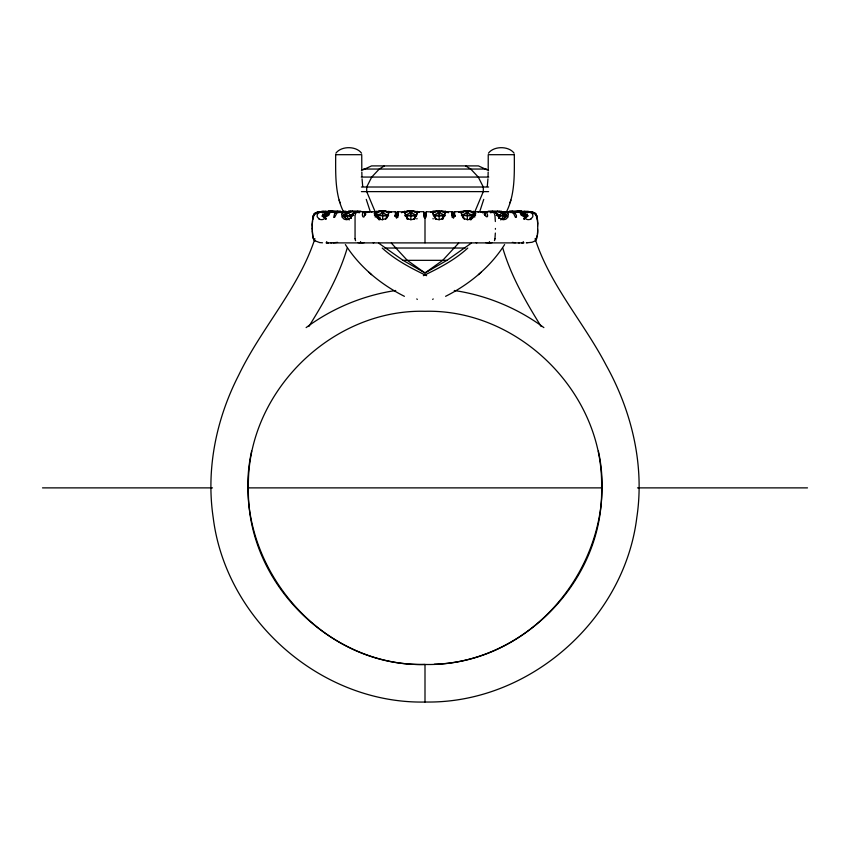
<?xml version="1.0" encoding="UTF-8"?>
<svg xmlns="http://www.w3.org/2000/svg" width="850" height="850" viewBox="0 0 850 850"><rect width="100%" height="100%" fill="white"/><g stroke="black" fill="none" stroke-linecap="round" stroke-linejoin="round"><path stroke-width="1.27" d="M312.29 227.046L312.29 227.747M333.561 211.746L340.043 211.692L340.043 212.691M341.711 212.968C340.946 210.715 348.33 210.269 347.353 213.148M367.455 212.521L367.455 211.703L366.467 212.001A16.129 4.749 -89.8 0 0 365.882 212.415L364.788 214.859M388.354 211.969L395.728 211.703L395.739 215.241M397.8 211.831L397.832 213.903M398.066 213.063L397.832 211.703L405.269 211.969M423.853 215.454L423.842 211.703L416.404 211.703L416.702 213.148M425.595 217.855L426.169 212.245L426.158 212.883A5.748 0.712 -84.9 0 1 426.275 212.638M426.169 213.063L426.169 213.148M451.945 211.703L451.987 215.241M444.752 213.424L444.72 211.703L452.168 211.703L451.69 215.241M454.272 214.317L454.495 212.883M454.495 212.787L454.272 211.703L461.646 211.703L461.624 213.148M479.007 212.064L478.274 211.905A17.786 5.249 -90 0 0 477.913 212.086M502.637 212.149L508.289 211.692L508.289 212.968M514.324 154.689C514.335 173.899 515.217 194.044 506.504 211.778M364.331 211.703L364.99 211.703L364.99 213.148A2.571 0.85 89.9 0 0 365.149 214.646M368.528 212.064L369.059 211.831A19.656 5.801 -89.9 0 1 369.612 212.075M395.505 211.703L395.505 213.063M454.495 213.148L454.442 215.241L455.366 215.241M495.412 228.448L495.401 229.234M312.29 226.642L312.301 225.462M312.29 226.451L312.29 228.607M388.376 213.148L388.365 212.245M397.832 214.179L398.31 215.241M454.272 214.583L454.261 215.241M493.297 212.968L493.319 211.958M502.647 213.148L502.637 212.234M515.631 212.968L515.653 211.692L516.439 211.746M426.158 213.329L426.137 215.241L426.147 214.583A7.767 0.701 85.4 0 1 426.052 214.072M473.748 213.148L474.034 211.894M537.71 228.193L537.71 226.291M312.29 225.824L312.301 224.995M488.197 169.692L488.24 154.689L514.293 154.689M537.71 228.714L537.699 229.128M326.103 218.673L323.191 215.996L322.235 216.038L325.465 212.638L328.674 211.278L340.935 211.395L328.674 211.331L325.465 212.638L322.235 216.038L325.848 219.268M322.299 215.889L325.189 214.296M326.103 218.748L322.777 215.411M323.181 216.091L325.879 218.748L323.191 215.996L325.465 212.638M323.191 215.996L323.723 215.401A8.638 7.979 -90 0 1 323.34 215.241A2.763 2.55 -90 0 1 323.043 214.976M323.723 215.836L328.854 215.401M327.792 215.773L325.082 215.39M325.901 215.985L328.196 212.596L330.469 211.278M346.078 218.673L343.389 215.996L345.663 212.638L348.872 211.278L361.133 211.395L348.872 211.331L345.663 212.638M343.389 215.996L343.921 215.401L342.975 215.847L347.267 219.566M343.91 215.836L353.728 215.433M352.506 215.804L346.099 215.985L345.281 215.39M350.891 218.227L350.168 215.252L348.394 212.596L348.872 211.278M312.301 225.356L312.311 224.623M416.819 214.242L416.861 213.212M461.507 213.212L461.561 214.242M537.699 229.447L537.678 230.552L537.689 229.968M312.311 224.782L312.322 224.145M335.644 212.107L339.936 211.692M433.139 213.212L433.181 214.242M312.311 224.411L312.343 223.348M488.166 172.072L488.049 176.63M322.299 212.946C320.216 211.002 326.017 210.662 325.136 213.148A2.614 2.359 66.1 0 0 325.359 213.807M493.319 211.778L491.151 211.692M248.413 487.879C246.043 393.518 330.639 308.922 425 311.291C519.361 308.922 603.957 393.518 601.588 487.879C603.957 582.239 519.361 666.846 425 664.466C330.639 666.846 246.043 582.239 248.413 487.879L601.641 487.879M398.204 215.337L398.098 211.884M405.259 212.341L405.248 213.424M398.013 215.241L397.832 212.245M474.799 214.242L474.725 213.201M495.348 233.059L494.944 238.733M312.322 223.933L312.811 217.908L314.128 214.402A4.601 4.601 -55.7 0 1 314.872 213.594L319.855 211.905M433.33 211.703L433.298 213.148M433.659 212.032L426.158 211.703L426.179 212.341M537.668 230.764L537.625 232.029L537.657 231.189M312.343 223.242L312.386 222.243A52.551 52.551 0 0 1 312.481 220.628L312.502 220.469M397.715 212.883L396.886 217.664M398.044 214.699L397.97 217.218M426.137 215.039L425.574 217.504M537.625 232.082L537.614 232.241A49.693 49.693 0 0 1 537.455 234.632L537.614 232.347M374.595 214.423C377.039 208.271 385.985 211.565 390.957 212.266C385.804 210.843 379.567 210.811 374.436 212.277L376.561 211.395M388.822 211.395L389.289 212.649L385.231 211.289L377.91 215.273L374.754 215.454M404.972 215.868L415.661 216.028L416.766 215.433L408.329 211.289L404.281 212.649C406.842 209.217 415.098 211.469 419.135 212.266C413.982 210.843 407.745 210.811 402.613 212.277L404.738 211.395M416.999 211.395L417.467 212.649L413.408 211.289L404.972 215.433M445.028 215.433L436.592 211.289L432.533 212.649L433.001 211.331L430.865 212.266C436.252 210.109 443.137 210.779 448.46 212.723M445.262 211.363L447.387 212.266L445.262 211.363L445.719 212.649L441.671 211.289L433.234 215.433L434.339 216.028L445.028 215.868M475.246 215.454L472.09 215.273L464.769 211.289L460.711 212.649C463.271 209.217 471.538 211.469 475.564 212.266C470.422 210.843 464.174 210.811 459.043 212.277L461.178 211.395M473.439 211.395L475.405 214.423M487.953 178.829L487.284 186.543M328.674 211.331L328.196 212.596L323.202 215.252L323.712 215.518M444.709 211.809L444.592 214.242M395.42 212.245L396.164 217.706M454.24 211.831L453.316 218.014M312.566 219.704L314.118 214.413A6.003 6.003 0 0 1 317.231 212.458M312.587 219.47L312.609 219.289A20.612 20.612 0 0 1 312.842 217.781C314.054 214.508 312.534 216.049 315.403 213.201A13.281 12.952 -64.2 0 1 319.781 212.001L321.767 211.735L320.96 211.788M388.439 214.242L388.376 212.702M474.789 214.434L473.939 216.761L472.016 218.599M312.651 218.96L312.842 217.781L313.554 217.781M416.797 214.423L414.364 218.577A5.355 5.249 11 0 1 407.947 218.535M444.571 214.402L442.085 218.577M494.955 238.68L494.966 238.637A5.801 2.221 90 0 1 494.477 240.624L494.466 240.603M451.902 211.831L452.03 217.218M251.621 451.127C228.225 556.814 315.828 667.388 425 664.466L425 702.004C528.615 704.097 624.091 620.298 636.788 517.682C644.778 465.131 631.731 411.188 606.103 365.149C583.737 322.267 550.099 285.26 535.075 238.691M312.821 217.898L314.118 214.423M375.275 213.201L375.201 214.242M388.408 214.423L387.451 216.75L385.517 218.588A7.161 7.034 8.8 0 1 378.016 218.535M360.602 241.613L360.326 242.898L357.85 242.622M312.938 217.324L313.608 215.284M364.735 215.124C363.641 220.309 360.74 214.041 363.502 212.33A18.636 5.504 -89.9 0 1 364.14 211.947L364.916 211.714M313.076 216.75L313.151 216.506M479.942 210.981L483.735 199.378M341.753 214.434L341.976 217.058L344.027 219.098A10.062 7.087 -78.1 0 0 346.237 219.576M516.354 217.377C517.735 214.179 511.53 209.907 509.957 212.691M510.011 202.768L510.861 200.09M499.109 218.227L499.832 215.252L501.606 212.596L501.128 211.278C473.014 212.171 497.717 209.897 504.337 212.638L507.025 215.847L502.733 219.566M347.183 248.179C338.895 276.261 324.19 301.803 308.837 326.517M313.267 216.134L313.501 215.518M386.729 218.248L388.684 213.52M414.524 219.364L416.861 213.52M442.786 219.364L445.124 213.52M470.964 219.364L472.09 215.273L473.896 212.649L475.883 213.732M314.925 238.691C298.552 288.819 261.248 328.1 238.68 375.201C216.314 418.774 205.913 468.966 213.212 517.682C225.909 620.319 321.385 704.055 425 702.036M454.782 215.411L455.324 215.953M470.794 220.012L471.654 217.536M523.898 218.673L526.809 215.996L527.765 216.038L524.535 212.638L521.326 211.278L509.065 211.395L521.326 211.331L524.535 212.638L527.765 216.038L524.153 219.268M395.154 215.549L395.218 216.166L395.218 215.411M536.552 238.829L537.402 235.089L535.436 240.603M335.888 153.202C341.201 145.839 356.235 145.839 361.547 153.202M488.453 153.202C493.765 145.839 508.799 145.839 514.112 153.202M355.534 213.881L355.566 213.807A5.801 2.221 -90 0 0 355.056 215.762L355.056 238.733M454.782 216.166L455.324 216.038M474.619 212.309L483.299 191.622L483.299 187.011L478.274 177.066L470.73 169.044L465.587 165.899M317.273 214.359L317.156 216.708L319.016 218.917M341.828 214.242L342.55 213.212M472.111 217.186L470.847 218.694M326.793 241.613L326.124 242.898L523.876 242.898L523.207 241.613M352.888 214.359L350.997 217.313L348.67 219.077A10.359 7.289 -82 0 1 346.301 219.64M498.663 218.227L499.842 215.996L506.611 215.996L506.611 215.252L499.332 211.278M352.941 214.242L353.749 212.968M385.688 219.364L387.483 216.028L388.588 215.433L377.91 215.273L376.104 212.649L374.117 213.732M413.865 219.364L415.661 216.028M442.117 219.364L443.913 216.028M470.294 219.364L472.09 216.028L474.257 215.496M334.571 217.377L336.951 212.978L341.711 211.692M317.337 214.242L318.357 213.191A7.724 7.044 79.6 0 1 320.067 212.426L323.181 211.831M328.185 214.423L323.871 219.109A9.818 6.906 -82 0 1 321.566 219.64A10.2 7.172 -81.5 0 1 321.056 219.597A9.881 6.991 -76.8 0 1 318.984 218.971M520.625 214.359L521.804 212.596L521.326 211.331M504.624 244.577C490.365 267.049 469.232 284.442 445.591 296.321M328.302 214.242L329.184 213.212M500.788 219.959L503.901 215.985L501.606 212.596L497.537 211.278L495.019 212.638L492.458 211.331L490.439 212.022M458.681 243.068L442.723 260.334L425 272.967L403.027 260.334L378.569 243.068M485.69 212.819L484.096 214.179M314.245 214.242L317.22 212.404A11.762 11.762 0 0 1 317.932 212.224L320.004 211.884M314.543 213.903L315.042 213.456M503.922 218.673L506.611 215.996M524.535 212.638L526.809 215.996L524.121 218.673L527.701 215.889M523.898 218.748L526.819 216.091M314.702 213.754L315.594 213.084M535.086 240.922L532.111 242.25L527.032 242.813M467.776 248.062C454.835 259.941 439.089 268.122 423.374 275.676M478.433 274.656L481.228 272.181M356.458 212.542L356.671 211.692L358.849 211.692M375.966 211.894L376.252 213.148M391.319 243.068L407.277 260.334L425 272.967L446.973 260.334L471.431 243.068M315.233 213.318L314.882 213.594A4.633 4.409 -83.6 0 0 313.979 214.646M306.127 327.601C332.371 308.168 363.418 295.311 395.717 290.498M361.431 170.542L371.578 165.899L478.422 165.899L488.569 170.542M530.984 218.917L532.844 216.708L532.727 214.359M384.413 165.899L379.27 169.044L371.726 177.066L366.701 187.011L366.701 191.622L375.381 212.309M453.868 217.685L454.58 212.288M350.668 211.278L343.389 215.252M373.947 242.664L373.214 242.898M354.535 212.298L355.714 211.841L352.272 211.724M472.09 216.028L461.412 215.433L469.837 211.289L473.896 212.649M522.814 212.266L524.503 211.331L526.533 211.99M350.168 215.252L357.542 211.331L359.561 212.022M328.886 212.277L330.586 211.395L332.605 212.096M343.517 212.542L344.792 212.075M330.172 212.542L331.553 212.064M401.54 212.723L404.738 211.331M374.436 212.266L376.561 211.363M430.876 212.266L433.001 211.363M459.043 212.266L461.168 211.363M319.77 212.171L321.916 211.289L334.178 211.438M316.381 212.702L317.22 212.404A11.528 11.518 0 0 1 317.826 212.256M490.439 212.149L492.458 211.448M510.638 212.149L512.656 211.448M517.395 212.096L519.414 211.395L521.114 212.277M508.289 211.692L512.656 211.331L515.217 212.638L517.735 211.278L527.701 215.433M378.133 212.117L380.163 211.438M406.311 212.117L408.329 211.438M434.562 212.117L436.592 211.438L445.262 211.395M462.74 212.117L464.769 211.438M376.104 212.649L380.163 211.289L387.483 215.273M330.236 212.064L332.265 211.395M350.434 212.064L352.463 211.395M526.288 215.518L526.809 215.337L524.811 214.296M323.467 211.99L325.497 211.331L327.186 212.266M496.272 215.433L506.611 215.252M526.798 215.252L521.146 215.401M364.299 242.622L361.569 242.898M485.084 211.714L485.796 211.831M492.171 242.611L489.696 242.887L489.398 241.613M394.676 216.038L395.218 216.166M493.372 211.99L494.254 211.831M337.578 242.356L333.232 242.813M522.208 215.773L526.809 215.996M338.077 211.916L334.645 213.594L333.678 217.462M505.389 211.937L506.016 211.831M516.216 212.117L512.986 212.032M487.571 211.767L486.519 212.022A17.521 7.756 77.6 0 0 486.359 212.032M511.923 211.979L514.356 212.107M513.719 211.926L513.219 211.99A18.169 17.956 56.9 0 0 512.667 212.096L512.784 212.064A17.436 16.766 89.8 0 1 513.485 211.969L514.516 211.831A17.935 17.914 -54.6 0 0 512.699 212.086A20.251 19.476 -89.8 0 1 514.516 211.863L513.91 211.905M513.273 211.99L513.952 211.894M375.743 215.496L387.483 216.028M404.876 213.52L406.087 215.273L415.661 215.273M433.139 213.52L434.339 215.273L443.913 215.273M461.316 213.52L462.517 215.273L472.09 215.273M506.122 211.82L507.067 211.724L505.134 211.724M320.036 211.884L320.684 211.82M356.766 211.692L356.203 211.746A36.794 14.652 60.4 0 0 355.704 211.767M320.408 211.841L320.461 211.831A20.06 19.284 -89.7 0 0 317.22 212.383A17.255 16.586 89.9 0 1 319.388 211.969M346.694 211.746L347.374 211.692M514.664 211.82L515.259 211.767M317.22 212.373A20.251 20.251 -89.5 0 1 320.907 211.831L321.576 211.746M514.962 211.799L516.216 211.703M333.784 212.117L337.386 212.054A20.251 19.476 89.8 0 0 335.484 211.863L337.237 212.096A17.436 16.766 -89.8 0 0 336.515 211.969L335.484 211.831A17.935 17.914 54.6 0 1 337.301 212.086A18.169 17.956 -56.9 0 0 336.77 212.001L336.961 212.022M434.35 664.222C539.846 661.247 620.798 553.339 598.379 451.127M324.169 211.746L325.168 211.692M526.915 242.824L526.299 242.845M331.404 242.866L330.873 242.877M489.388 242.887L488.835 242.898M515.822 211.438L528.094 211.289L530.23 212.171M536.446 217.781C537.572 215.783 537.413 221.021 537.636 222.817M523.164 242.887L521.688 242.898M488.771 242.898L485.722 242.633M335.707 154.689L361.739 154.689L361.803 169.692M363.587 169.044L486.413 169.044M361.25 177.066L488.75 177.066M361.399 187.011L488.601 187.011M361.399 191.622L488.601 191.622M524.641 213.807A2.614 2.359 -66.1 0 0 524.811 213.148L524.832 211.692L531.069 212.032M344.866 211.724L342.933 211.724L343.878 211.82M359.104 211.703L377.644 211.703M472.356 211.703L490.896 211.703M497.728 211.724L494.317 211.82L495.465 212.298M510.064 211.692L515.961 211.724M323.34 215.241L324.286 215.241M364.14 215.241L365.107 215.241M374.414 215.241L376.093 215.241M394.634 215.241L395.558 215.241L395.505 213.148M473.907 215.241L475.586 215.241M484.893 215.241L485.86 215.241M525.714 215.241L526.66 215.241A2.763 2.55 90 0 0 526.957 214.976M384.763 248.03L465.237 248.03M403.027 260.334L446.973 260.334M42.5 487.879L212.5 487.879M637.5 487.879L807.5 487.879M328.483 242.898L327.473 242.898M327.314 242.898L326.687 242.887M433.001 211.395L436.592 211.438M519.339 242.887L518.649 242.877M497.494 215.804L499.842 215.996M322.511 242.792L319.929 242.59M524.832 211.692L525.831 211.746M527.712 211.703L527.701 212.946M333.784 211.703L335.283 211.82A19.306 19.295 -88.7 0 1 337.163 212.054A19.125 19.125 87.3 0 0 335.283 211.852L334.964 211.788M344.547 215.773L345.281 215.826M324.349 215.773L325.082 215.826M515.419 242.728L513.91 242.59M529.104 211.799L529.104 211.799A20.251 20.251 89.5 0 1 532.78 212.373L535.436 213.881M502.626 211.692L503.306 211.746M343.921 215.401L344.547 215.443M324.349 215.443L323.202 215.252M529.337 211.82L530.347 211.926M529.486 211.831L529.539 211.831A20.06 19.284 89.7 0 1 532.78 212.383L535.298 213.754L536.775 216.261M526.819 211.831L529.933 212.404A7.724 7.044 -79.6 0 1 531.633 213.212L532.663 214.242M493.329 211.692L493.797 211.746A36.794 14.652 -60.4 0 1 494.296 211.767M530.145 211.905L530.219 211.916A13.281 12.952 64.2 0 1 534.597 213.191L535.298 213.754M476.786 242.898L476.053 242.664M319.653 242.558L314.627 240.667M513.549 242.537L512.401 242.346M530.528 211.947L530.602 211.958A17.255 16.586 -89.9 0 1 532.78 212.394M343.984 211.831L344.611 211.937M530.655 211.969L532.684 212.383A5.695 5.695 0 0 1 536.339 214.859M355.746 211.831L356.628 211.99M530.91 212.001L531.834 212.171M362.429 211.767L363.481 212.022A17.521 7.756 -77.6 0 1 363.641 212.032M454.283 290.498C486.582 295.311 517.629 308.168 543.872 327.601M531.803 212.171L531.994 212.213A11.762 11.762 0 0 1 532.78 212.404A11.528 11.518 0 0 0 532.174 212.256L532.164 212.245M510.648 211.99L513.57 213.456L515.493 217.462M518.447 212.064L519.828 212.542M505.208 212.075L506.483 212.542M517.735 211.395L519.764 212.064M497.537 211.395L499.566 212.064M469.837 211.438L471.867 212.117M441.671 211.438L443.689 212.117M413.408 211.438L415.438 212.117M385.231 211.438L387.26 212.117M339.362 212.022L337.344 211.331L334.783 212.638L332.265 211.278L328.196 212.596L329.375 214.359M357.542 211.448L359.561 212.149M337.344 211.448L339.362 212.149M485.647 211.863L485.86 211.937A18.636 5.504 89.9 0 1 486.498 212.341C489.759 218.503 485.063 218.184 484.118 212.404A16.129 4.749 89.8 0 0 483.565 212.032L482.545 211.703L482.545 212.883M501.128 211.331L504.337 212.638M473.439 211.363L475.564 212.266M416.999 211.363L419.124 212.266M388.832 211.363L390.957 212.266M533.609 212.702L534.969 213.467M426.626 275.676C410.911 268.122 395.165 259.941 382.224 248.062M453.156 217.685L452.211 211.884M404.409 296.321C380.768 284.442 359.635 267.049 345.376 244.577M354.981 212.638L352.463 211.278L348.394 212.596L346.109 215.231L349.212 219.959M495.019 212.638L499.832 215.252M519.531 211.278L521.804 212.596L524.099 215.985M377.984 218.599L376.061 216.761L375.211 214.434M534.597 213.201L535.606 214.072M396.684 218.014L395.771 211.884M407.915 218.577L405.429 214.402M379.153 218.694L377.889 217.186M314.893 240.911L313.044 237.596L313.448 238.829M364.31 212.819L365.904 214.179M368.772 272.181L371.567 274.656M520.816 213.212L521.698 214.242M507.45 213.212L508.172 214.242M496.251 212.968L497.059 214.242M424.426 217.504L423.842 213.201M424.405 217.855L423.874 215.124M532.769 212.458A6.003 6.003 0 0 1 535.957 214.338L537.115 217.526L535.883 214.413A4.601 4.601 55.7 0 0 535.128 213.594A4.633 4.409 83.6 0 1 536.021 214.646L537.104 217.504M535.893 214.423L537.37 219.119M535.893 214.423L536.286 215.071M521.815 214.423L526.129 219.109A9.818 6.906 82 0 0 528.434 219.64A10.2 7.172 81.5 0 0 528.944 219.597A9.881 6.991 76.8 0 0 531.016 218.971M541.163 326.517C525.81 301.803 511.105 276.261 502.817 248.179M462.517 215.273L464.312 219.364M434.339 215.273L436.135 219.364M406.087 215.273L407.883 219.364M377.91 215.273L379.706 219.364M350.158 215.996L351.337 218.227M497.112 214.359L499.003 217.313L501.33 219.077A10.359 7.289 82 0 0 503.699 219.64M536.456 215.411L536.956 216.899L536.499 215.518M494.434 213.807L494.466 213.881A5.801 2.221 90 0 1 494.944 215.762L495.359 221.521M355.544 240.624L355.566 240.688A5.801 2.221 -90 0 1 355.056 238.722M343.496 211.778C334.783 194.044 335.665 173.899 335.676 154.689M366.265 199.378L370.058 210.981M378.346 217.536L379.206 220.012M462.517 216.028L463.271 218.248M434.339 216.028L435.476 219.364M406.087 216.028L407.214 219.364M377.91 216.028L379.036 219.364M339.139 200.09L339.989 202.768M508.247 214.434L508.024 217.058L505.973 219.098A10.062 7.087 78.1 0 1 503.763 219.576M537.072 217.366L537.242 218.227M461.592 214.423L462.549 216.75L464.483 218.588A7.161 7.034 -8.8 0 0 471.984 218.535M433.203 214.423L435.636 218.577A5.355 5.249 -11 0 0 442.053 218.535M537.285 218.503L537.338 218.875M405.408 214.242L405.291 211.831M362.716 186.543L362.047 178.829M537.413 219.481L537.391 219.321A20.612 20.612 0 0 0 537.158 217.781M537.402 219.438L537.487 220.299M537.497 220.469L537.519 220.628A52.551 52.551 0 0 1 537.614 222.243L537.657 223.242M537.646 222.923L537.689 224.517M312.343 231.242L313.023 237.543L312.556 234.632A49.693 49.693 0 0 1 312.386 232.241L312.332 230.871M312.343 231.083L312.311 230.074M537.657 223.348L537.699 225.154M423.842 215.039L423.842 212.288L423.831 212.883A5.748 0.712 84.9 0 0 423.725 212.638M416.67 211.703L416.681 212.245M361.951 176.63L361.834 172.072M416.67 211.788L416.691 212.426M356.692 212.234L356.703 212.968M423.853 214.498L423.853 214.667A7.767 0.701 -85.4 0 0 423.948 214.072M334.358 212.234L334.369 212.968M312.301 229.128L312.311 230.127M312.301 229.447L312.29 228.661M537.699 225.208L537.71 225.983M312.29 228.916L312.29 228.352M526.278 215.836L526.278 215.401A8.638 7.979 90 0 0 526.66 215.241M481.472 212.064L480.941 211.831A19.656 5.801 89.9 0 0 480.388 212.075M454.495 211.703L454.495 212.245M454.272 212.16L454.272 212.883M398.055 211.703L398.066 212.521M490.896 212.022L490.896 212.946M467.309 211.289L467.309 219.831M439.131 211.289L439.131 219.831M425 217.781L425 242.803M410.869 211.289L410.869 219.831M382.691 211.289L382.691 219.831M370.993 212.064L371.779 211.937A17.786 5.249 90 0 1 372.087 212.086M359.104 212.022L359.104 212.946M433.181 298.892A9.446 6.322 -64.1 0 1 432.714 299.455M417.286 299.455A9.446 6.322 64.1 0 1 416.819 298.892M377.421 216.665A4.548 1.094 41.5 0 1 377.559 216.623M377.358 215.985A7.48 0.723 62.9 0 1 376.869 215.294M377.017 212.351A8.298 1.116 69.8 0 1 376.752 211.756M395.717 213.265A7.767 0.542 -85.4 0 1 395.558 214.413M398.013 214.572A7.767 0.563 85.4 0 1 397.842 213.371M322.894 214.848A2.667 2.55 -90 0 1 322.564 214.338M345.514 211.958A31.981 19.401 -67.4 0 1 346.683 211.788M344.781 212.309A21.951 13.589 -70.6 0 1 345.504 212.117M342.624 213.361A6.577 4.548 -89.8 0 1 343.549 212.659M353.781 213.477A8.936 3.039 -79.5 0 1 354.514 212.67M323.17 211.958A36.284 28.624 -44.3 0 1 324.147 211.873M329.248 213.371A6.566 4.378 -82.7 0 1 330.193 212.67M331.543 212.022A22.249 16.139 71.4 0 1 332.531 211.809A31.939 22.918 65 0 1 333.551 211.682M416.882 218.939A15.459 0.946 -86 0 1 416.946 218.376M375.169 217.016A13.749 1.636 -79.8 0 1 375.721 215.199M379.44 219.034A5.578 3.506 -1.7 0 1 379.058 218.748M379.663 218.099A6.386 1.062 40.9 0 1 379.366 217.791M380.449 218.142A5.312 2.646 19.4 0 1 380.014 217.812M315.361 213.106A15.024 14.758 -4.4 0 1 320.918 212.064M320.461 211.947A14.864 14.843 30.2 0 0 315.318 213.01A14.96 14.917 -17.4 0 1 320.694 211.958M472.441 216.623A4.548 1.094 -41.5 0 1 472.579 216.665M473.131 215.294A7.48 0.723 -62.9 0 1 472.642 215.985M473.248 211.756A8.298 1.116 -69.8 0 1 472.983 212.351M454.442 214.413A7.767 0.542 85.4 0 1 454.283 213.265M452.158 213.371A7.767 0.563 -85.4 0 1 451.987 214.572M485.021 213.148A2.571 0.85 -89.9 0 1 484.851 214.646M527.436 214.338A2.667 2.55 90 0 1 527.106 214.848M503.317 211.788A31.981 19.401 67.4 0 1 504.486 211.958M504.496 212.117A21.951 13.589 70.6 0 1 505.219 212.309M506.451 212.659A6.577 4.548 89.8 0 1 507.376 213.361M495.486 212.67A8.936 3.039 79.5 0 1 496.219 213.477M525.852 211.873A36.284 28.624 44.3 0 1 526.83 211.958M519.807 212.67A6.566 4.378 82.7 0 1 520.753 213.371M518.457 212.022A22.249 16.139 -71.4 0 0 517.469 211.809A31.939 22.918 -65 0 0 516.449 211.682M433.054 218.376A15.459 0.946 86 0 1 433.118 218.939M474.279 215.199A13.749 1.636 79.8 0 1 474.831 217.016M470.942 218.748A5.578 3.506 1.7 0 1 470.56 219.034M470.634 217.791A6.386 1.062 -40.9 0 1 470.337 218.099M469.986 217.812A5.312 2.646 -19.4 0 1 469.551 218.142M529.082 212.064A15.024 14.758 4.4 0 1 534.639 213.106M529.539 211.947A14.864 14.843 -30.2 0 1 534.682 213.01A14.96 14.917 17.4 0 0 529.306 211.958M314.543 240.624A5.801 5.355 -90 0 1 313.416 238.722M313.416 215.762A5.801 5.355 -90 0 1 314.543 213.86M313.661 214.859A5.695 5.695 0 0 1 317.231 212.436M338.087 211.863A18.498 16.129 72.3 0 1 338.64 211.947M377.931 212.883A17.669 2.412 89.1 0 1 378.112 212.447M335.686 211.809A18.785 18.785 0 0 1 337.28 212.011M536.584 238.722A5.801 5.355 90 0 1 535.457 240.624M535.457 213.86A5.801 5.355 90 0 1 536.584 215.762M511.36 211.947A18.498 16.129 -72.3 0 1 511.913 211.863M471.888 212.447A17.669 2.412 -89.1 0 1 472.069 212.883M512.72 212.011A18.785 18.785 0 0 1 514.314 211.809M512.752 212.075L512.826 212.107A19.125 19.125 -87.3 0 1 514.717 211.852A19.306 19.295 88.7 0 0 512.837 212.054"/></g></svg>
